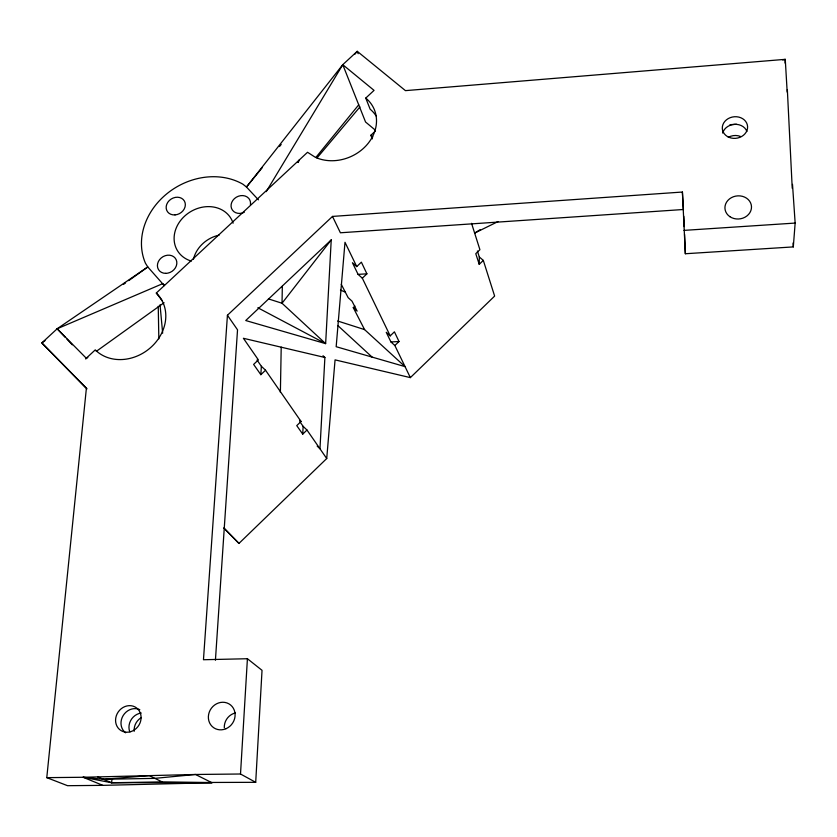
<?xml version="1.0" encoding="UTF-8"?>
<svg xmlns="http://www.w3.org/2000/svg" width="837" height="837" viewBox="0 0 837 837"><rect width="100%" height="100%" fill="white"/><g stroke="black" fill="none" stroke-linecap="round" stroke-linejoin="round"><path stroke-width="1.26" d="M479.319 256.99L483.315 260.401L479.235 264.335L479.319 256.99L477.393 251.027M280.385 392.375L281.211 347.093M282.331 286.296L282.027 303.245L325.635 343.651L331.232 239.895L245.733 320.54L325.635 343.651L257.838 307.765M303.13 426.347L306.98 430.04L302.732 434.131L303.13 426.347L299.803 421.576M319.964 448.778L324.892 357.483L323.019 355.735M785.064 63.089L785.263 59.343L405.443 90.637L357.232 51.308L342.772 64.69L246.465 187.017L258.455 199.844M164.293 285.626L147.804 266.951L57.157 328.774L41.85 342.929L86.368 388.441L46.778 777.646L83.104 777.27L111.656 782.752L255.703 782.323L262.033 670.322L247.417 658.729L203.464 659.734L227.434 315.246L332.498 216.417L682.406 192.039L683.41 209.501L340.397 232.78L332.498 216.417M787.188 92.122L785.263 59.343L782.752 60.002M261.353 366.261L265.538 370.226L260.851 374.683L261.353 366.261L257.032 360.036M255.703 782.323L240.512 774.005L247.417 658.729M215.423 660.226L237.53 329.82L227.434 315.246M792.231 188.273L787.345 89.569M682.406 192.039L685.346 253.737L793.309 246.905L795.15 223.071L792.503 184.37M211.981 782.741L102.836 785.357L83.104 777.27L195.481 774.476L211.981 782.741L162.116 781.894L111.656 782.752L111.97 778.86M223.699 527.927L238.974 543.412L326.723 458.53L335.062 359.879L410.36 377.623L494.636 296.089L483.315 260.401M298.108 162.493L299.112 160.118L297.878 162.399M266.218 191.652L342.772 64.69L374.045 90.375L365.748 98.096L370.163 109.208A40.155 33.888 -24.2 0 1 376.095 115.904M331.232 239.895L282.027 303.245L268.426 298.893M262.169 167.777L246.465 187.017L242.981 184.255A65.464 55.545 -31.1 0 0 167.065 193.588A65.464 55.545 -31.1 0 0 145.46 263.236L147.804 266.951L128.731 280.625M279.537 146.506L281.19 144.477M354.752 54.353L357.232 51.308L358.142 53.704M315.926 157.366L358.728 104.824M317.014 157.952L359.952 106.927M265.538 370.226L301.058 421.482L296.748 425.625L302.732 434.131M394.855 345.514L390.952 341.956L386.244 332.289L390.199 335.878L394.415 331.818L399.008 341.506L394.855 345.514L410.36 377.623M390.199 335.878L362.327 278.187L366.909 273.825L361.375 262.169L356.729 266.584L344.99 242.291L336.171 346.706L405.045 366.627L364.576 329.6L353.277 307.639L354.93 306.07M372.277 138.9L370.833 135.291L375.3 131.106M164.512 285.082L162.796 283.628L57.157 328.774L86.284 358.226L95.261 349.876A41.819 35.635 -36.1 0 0 151.539 346.759A41.819 35.635 -36.1 0 0 156.31 293.044L307.535 152.282L315.277 157.262A40.636 34.171 -24.2 0 0 367.223 144.466A40.636 34.171 -24.2 0 0 365.895 98.191L365.748 98.096M45.031 340.649L41.85 342.929L87.048 388.818M123.437 284.423L125.56 282.906M85.677 358.979L87.801 357.462M96.276 351.373L164.073 302.732M480.176 229.662L474.642 233.094L498.025 221.575M83.104 777.27L103.369 779.278L149.279 775.627L162.116 781.894M730.01 124.692L736.476 124.263M683.965 230.384L795.15 223.071M356.729 266.584L352.419 262.724L358.079 274.369L366.909 273.825M390.952 341.956L399.008 341.506M103.369 779.278L154.468 778.389L195.481 774.476L240.512 774.005M102.836 785.357L67.546 785.692L46.778 777.646M324.892 357.483L243.4 338.284L258.382 359.9L253.621 364.419L260.851 374.683M337.656 321L364.576 329.6M340.46 290.094L345.283 292.092M97.73 776.903L111.656 782.752M375.478 130.279L365.549 121.993L342.772 64.69M370.833 135.291L372.8 136.923M358.079 274.369L362.327 278.187M353.277 307.639L357.117 311.134L352.011 301.153L348.129 297.627L341.276 284.318M337.918 325.645L372.12 357.106M299.489 419.996L301.058 421.482M317.181 446.111L319.043 447.889M224.358 528.471L238.974 543.412M57.157 328.774L65.181 337.269M66.96 339.152L72.306 344.823M156.31 293.044L162.42 300.996M306.98 430.04L326.723 458.53M479.235 264.335L475.772 253.674L479.915 249.708L471.545 223.322M160.034 304.741L162.66 333.189M793.047 242.992L793.309 246.905M683.808 216.281L684.227 226.618M684.551 234.36L685.346 253.737M158.245 306.258L158.842 338.839M191.328 261.092A31.241 26.512 -31.1 0 1 184.778 215.977A31.241 26.512 -31.1 0 1 233.094 223.207M193.41 259.313A30.195 25.853 -31.2 0 1 219.064 235.155M250.409 204.636A10.075 8.537 -29.1 0 0 248.652 198.275L246.905 196.831A10.075 8.537 -29.1 0 0 231.169 204.354A10.075 8.537 -29.1 0 0 244.278 212.305M224.306 727.813A13.748 12.628 -56.1 0 1 235.375 712.946M134.202 731.287A13.329 11.969 -56.2 0 1 141.129 717.707M125.623 732.793A13.622 12.189 -55.7 0 1 123.185 715.53A13.622 12.189 -55.7 0 1 139.81 709.671M129.756 731.789A13.444 12.053 -56 0 1 141.254 713.04M722.687 133.062A12.586 10.735 -7.4 0 1 734.478 124.347A12.586 10.735 -7.4 0 1 746.918 131.482M728.305 137.331A12.429 10.64 -7.3 0 1 740.672 136.536M175.027 214.91A10.013 8.401 -31.3 0 0 184.402 201.047A10.013 8.401 -31.3 0 0 167.819 202.272A10.013 8.401 -31.3 0 0 175.027 214.91M165.621 273.364A10.159 8.621 -33.1 0 0 176.199 259.752A10.159 8.621 -33.1 0 0 159.564 259.658A10.159 8.621 -33.1 0 0 165.621 273.364M729.874 216.668A13.308 11.572 -6.2 0 0 751.344 208.863A13.308 11.572 -6.2 0 0 733.411 196.747A13.308 11.572 -6.2 0 0 729.874 216.668M225.938 728.745A14.177 12.973 -55.3 0 0 230.625 705.016A14.177 12.973 -55.3 0 0 208.633 714.4A14.177 12.973 -55.3 0 0 225.938 728.745M130.739 731.664A13.748 12.283 -55.6 0 0 137.99 709.232A13.748 12.283 -55.6 0 0 116.27 715.917A13.748 12.283 -55.6 0 0 130.739 731.664M729.027 137.331A12.691 10.808 -7.5 0 0 747.598 126.69A12.691 10.808 -7.5 0 0 728.2 118.624A12.691 10.808 -7.5 0 0 729.027 137.331"/></g></svg>
